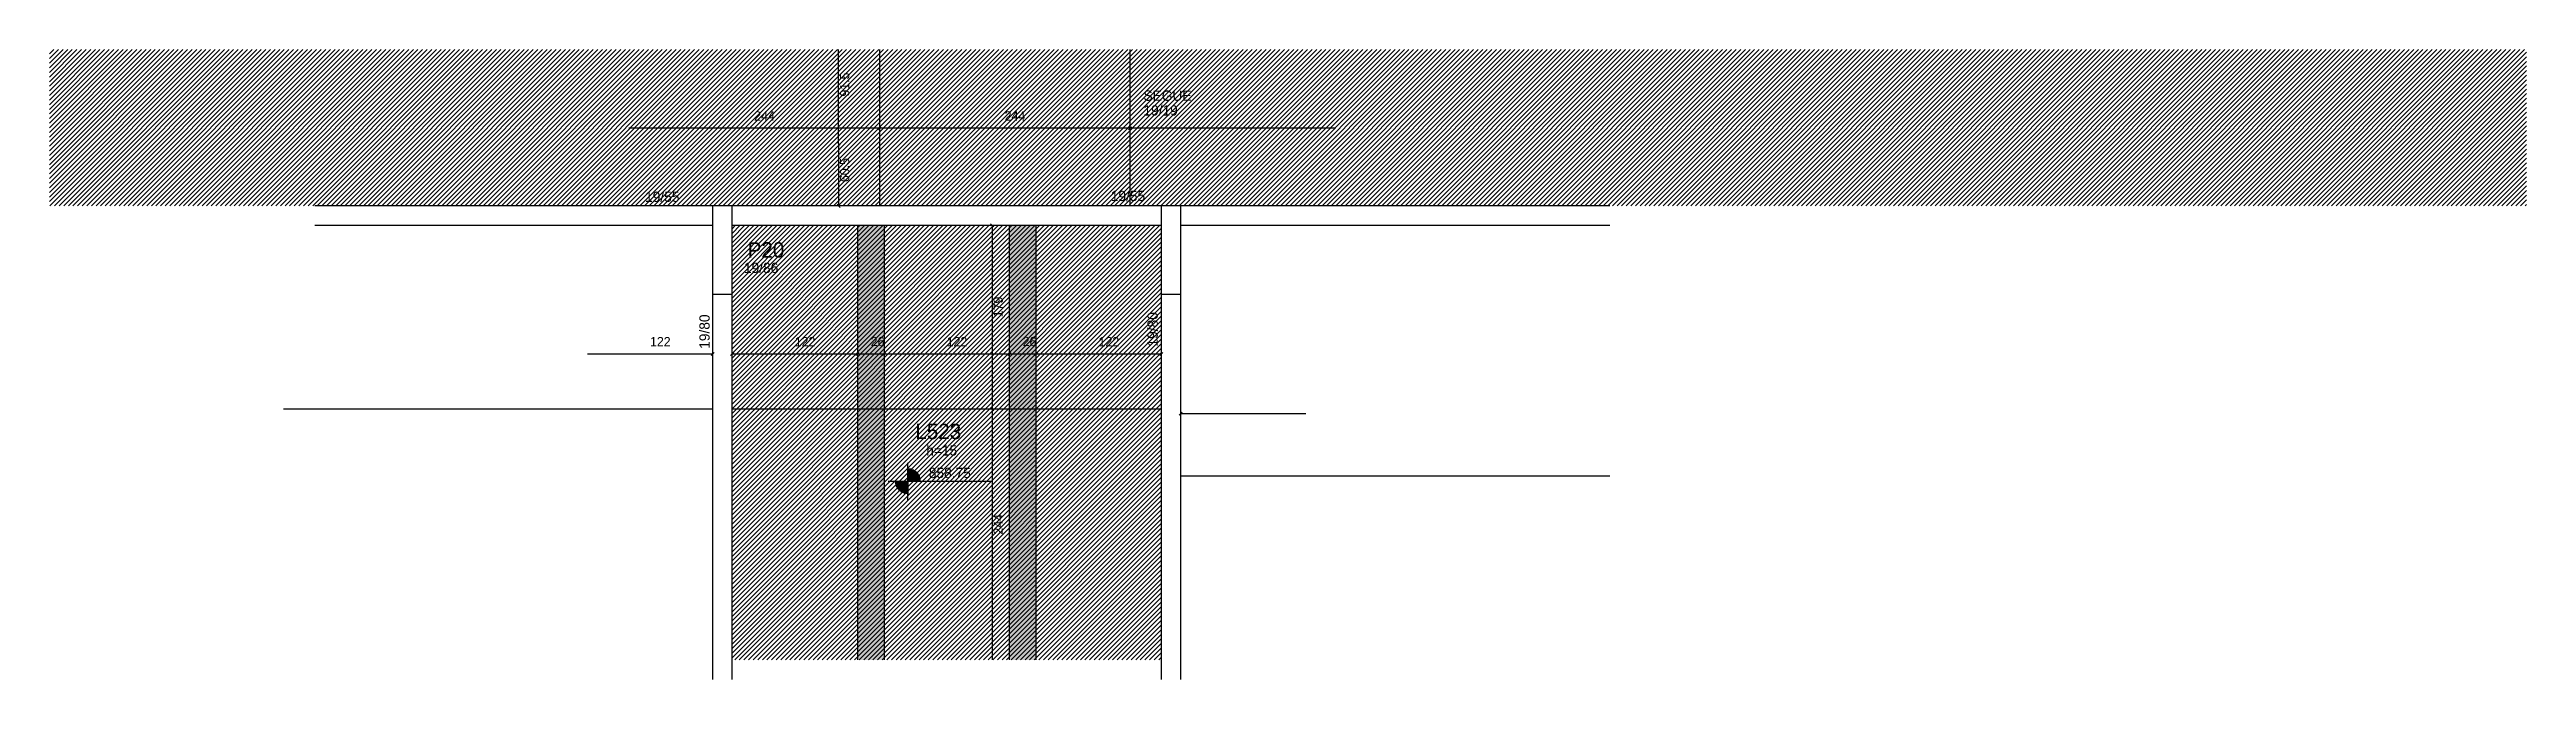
# Model space of a CAD drawing. Header units: metres. Extents: x 3824 to 6237, y 2555 to 3168.
import ezdxf

# ---------------------------------------------------------------- set-up
doc = ezdxf.new("R2010")
doc.units = ezdxf.units.M
for name, color, linetype in [('3', 7, 'Continuous'), ('4', 7, 'Continuous'), ('7', 7, 'Continuous'), ('COTA', 7, 'Continuous'), ('Hachura', 7, 'Continuous'), ('Painéis', 7, 'Continuous'), ('REAPROVEITAMENTO', 7, 'Continuous')]:
    doc.layers.add(name, color=color, linetype=linetype)

msp = doc.modelspace()

# ---------------------------------------------------------------- hatches: boundary and pattern name
at = {"layer": 'Hachura'}
h = msp.add_hatch(color=7, dxfattribs=at)
h.dxf.hatch_style = 1
h.paths.add_polyline_path([(4610.7, 2573.9), (4636.7, 2573.9), (4636.7, 2996.9), (4610.7, 2996.9), (4610.7, 2573.9)])
h = msp.add_hatch(color=7, dxfattribs=at)
h.dxf.hatch_style = 1
h.paths.add_polyline_path([(4758.7, 2573.9), (4784.7, 2573.9), (4784.7, 2996.9), (4758.7, 2996.9), (4758.7, 2573.9)])
at = {"layer": 'REAPROVEITAMENTO'}
h = msp.add_hatch(dxfattribs=at)
h.set_pattern_fill('ANSI31')
h.paths.add_polyline_path([(3823.7, 3167.9), (3823.7, 3015.9), (6236.7, 3015.9), (6236.7, 3167.9), (3823.7, 3167.9)])
h = msp.add_hatch(dxfattribs=at)
h.set_pattern_fill('ANSI31')
h.paths.add_polyline_path([(4906.7, 2573.9), (4488.7, 2573.9), (4488.7, 2996.9), (4906.7, 2996.9), (4906.7, 2573.9)])

# ---------------------------------------------------------------- linework, layer by layer
at = {"color": 4, "lineweight": 25}
for p, q in [((4632.2, 3091.3), (4388.2, 3091.3)), ((4876.2, 3091.3), (4632.2, 3091.3)), ((4876.2, 3093.7), (4876.2, 3094.3)), ((5075.7, 3091.3), (4876.2, 3091.3))]:
    msp.add_line(p, q, dxfattribs=at)
at = {"color": 0, "lineweight": 25}
for p, q in [((4633.7, 3092.8), (4630.7, 3089.8)), ((4630.7, 3089.8), (4633.7, 3092.8)), ((4877.7, 3092.8), (4874.7, 3089.8)), ((4874.7, 3089.8), (4877.7, 3092.8))]:
    msp.add_line(p, q, dxfattribs=at)
at = {"layer": '3', "color": 3, "lineweight": 25}
for p, q in [((4659.8, 2728.8), (4659.8, 2765.6)), ((4659.8, 2760.4), (4659.8, 2735.4)), ((4659.8, 2759.8), (4663.7, 2759.8)), ((4659.8, 2759), (4665.6, 2759)), ((4659.8, 2758.2), (4666.9, 2758.2)), ((4659.8, 2757.4), (4667.9, 2757.4)), ((4659.8, 2756.6), (4668.8, 2756.6)), ((4659.8, 2755.8), (4669.5, 2755.8)), ((4659.8, 2755), (4670.1, 2755)), ((4659.8, 2754.2), (4670.6, 2754.2)), ((4659.8, 2753.4), (4671, 2753.4)), ((4659.8, 2752.6), (4671.4, 2752.6)), ((4659.8, 2751.9), (4671.7, 2751.9)), ((4659.8, 2751.1), (4671.9, 2751.1)), ((4640.8, 2747.9), (4741.2, 2747.9)), ((4647.3, 2747.9), (4672.3, 2747.9)), ((4659.8, 2747.1), (4647.3, 2747.1)), ((4659.8, 2746.3), (4647.4, 2746.3)), ((4659.8, 2745.5), (4647.6, 2745.5)), ((4659.8, 2744.7), (4647.7, 2744.7)), ((4659.8, 2743.9), (4648, 2743.9)), ((4659.8, 2743.1), (4648.3, 2743.1)), ((4659.8, 2742.3), (4648.6, 2742.3)), ((4659.8, 2741.5), (4649.1, 2741.5)), ((4659.8, 2740.8), (4649.6, 2740.8)), ((4659.8, 2740), (4650.2, 2740)), ((4659.8, 2739.2), (4650.9, 2739.2)), ((4659.8, 2738.4), (4651.7, 2738.4)), ((4659.8, 2737.6), (4652.8, 2737.6)), ((4659.8, 2736.8), (4654.1, 2736.8)), ((4659.8, 2736), (4656, 2736)), ((4659.8, 2750.3), (4672.1, 2750.3)), ((4659.8, 2749.5), (4672.2, 2749.5)), ((4659.8, 2748.7), (4672.3, 2748.7))]:
    msp.add_line(p, q, dxfattribs=at)
for points in [[(4469.7, 3015.9), (4082.2, 3015.9)], [(4082.2, 2996.9), (4469.7, 2996.9)], [(4906.7, 3015.9), (4488.7, 3015.9)], [(4488.7, 2996.9), (4906.7, 2996.9)], [(5343.7, 3015.9), (4925.7, 3015.9)], [(4925.7, 2996.9), (5343.7, 2996.9)], [(4469.7, 2929.9), (4469.7, 2554.9)], [(4488.7, 2554.9), (4488.7, 2929.9)], [(4906.7, 2929.9), (4906.7, 2554.9)], [(4925.7, 2554.9), (4925.7, 2929.9)]]:
    msp.add_lwpolyline(points, dxfattribs=at)
at = {"layer": '7', "color": 7, "lineweight": 25}
for points in [[(4469.7, 2929.9), (4488.7, 2929.9), (4488.7, 3015.9), (4469.7, 3015.9), (4469.7, 2929.9)], [(4906.7, 2929.9), (4925.7, 2929.9), (4925.7, 3015.9), (4906.7, 3015.9), (4906.7, 2929.9)]]:
    msp.add_lwpolyline(points, dxfattribs=at)
at = {"layer": 'COTA', "color": 4, "lineweight": 25}
for p, q in [((4592.4, 3076.4), (4592.4, 3167.9)), ((4592.4, 3076.4), (4592.4, 3015.9)), ((4742, 2996.9), (4742, 2817.9)), ((4347.7, 2871.7), (4469.7, 2871.7)), ((4488.7, 2871.7), (4610.7, 2871.7)), ((4610.7, 2871.7), (4636.7, 2871.7)), ((4636.7, 2871.7), (4758.7, 2871.7)), ((4758.7, 2871.7), (4784.7, 2871.7)), ((4784.7, 2871.7), (4906.7, 2871.7)), ((4742, 2817.9), (4742, 2573.9)), ((4925.7, 2813.6), (5047.7, 2813.6))]:
    msp.add_line(p, q, dxfattribs=at)
at = {"layer": 'COTA', "color": 0, "lineweight": 25}
for p, q in [((4590.9, 3077.9), (4593.9, 3074.9)), ((4593.9, 3074.9), (4590.9, 3077.9)), ((4590.9, 3017.4), (4593.9, 3014.4)), ((4743.5, 2995.4), (4740.5, 2998.4)), ((4468.2, 2870.2), (4471.2, 2873.2)), ((4490.2, 2873.2), (4487.2, 2870.2)), ((4609.2, 2870.2), (4612.2, 2873.2)), ((4612.2, 2873.2), (4609.2, 2870.2)), ((4635.2, 2870.2), (4638.2, 2873.2)), ((4638.2, 2873.2), (4635.2, 2870.2)), ((4757.2, 2870.2), (4760.2, 2873.2)), ((4760.2, 2873.2), (4757.2, 2870.2)), ((4783.2, 2870.2), (4786.2, 2873.2)), ((4786.2, 2873.2), (4783.2, 2870.2)), ((4905.2, 2870.2), (4908.2, 2873.2)), ((4740.5, 2819.4), (4743.5, 2816.4)), ((4743.5, 2816.4), (4740.5, 2819.4)), ((4927.2, 2815.1), (4924.2, 2812.1))]:
    msp.add_line(p, q, dxfattribs=at)
at = {"layer": 'Painéis', "color": 200, "lineweight": 25}
for p, q in [((4632.2, 3167.9), (4632.2, 3015.9)), ((4876.2, 3167.9), (4876.2, 3015.9)), ((4610.7, 2996.9), (4610.7, 2573.9)), ((4636.7, 2996.9), (4636.7, 2573.9)), ((4758.7, 2996.9), (4758.7, 2573.9)), ((4784.7, 2996.9), (4784.7, 2573.9)), ((4469.6, 2817.9), (4051.6, 2817.9)), ((4906.6, 2817.9), (4488.6, 2817.9)), ((5343.6, 2752.9), (4925.6, 2752.9))]:
    msp.add_line(p, q, dxfattribs=at)

# ---------------------------------------------------------------- texts
at = {"color": 240, "lineweight": 25}
for p in [(4510.2, 3098.9), (4754.2, 3098.9)]:
    msp.add_text('244', height=9, dxfattribs=at).set_placement(p)
at = {"layer": '3', "color": 3, "lineweight": 25}
for s, p in [('SEGUE', (4889.4, 3118.1)), ('19/19', (4889.4, 3103.7)), ('19/55', (4403.9, 3019.7)), ('19/55', (4857.6, 3020.5)), ('19/86', (4500.2, 2950.5)), ('h=15', (4677.8, 2772.8)), ('858.75', (4680.3, 2750.9))]:
    msp.add_text(s, height=10, dxfattribs=at).set_placement(p)
for p in [(4466.8, 2876.7), (4903.3, 2878.9)]:
    msp.add_text('19/80', height=10, rotation=90, dxfattribs=at).set_placement(p)
at = {"layer": '4', "color": 4, "lineweight": 25}
for s, p in [('P20', (4503.8, 2965.5)), ('L523', (4667.2, 2788.8))]:
    msp.add_text(s, height=15, dxfattribs=at).set_placement(p)
at = {"layer": 'COTA', "color": 240, "lineweight": 25}
for s, p in [('91.5', (4602.8, 3122.2)), ('60.5', (4602.8, 3039)), ('179', (4752.4, 2907.4)), ('244', (4752.4, 2695.9))]:
    msp.add_text(s, height=9, rotation=90, dxfattribs=at).set_placement(p)
for s, p in [('122', (4408.7, 2879.2)), ('122', (4549.7, 2879.2)), ('26', (4623.7, 2879.3)), ('122', (4697.7, 2879.2)), ('26', (4771.7, 2879.3)), ('122', (4845.7, 2879.2))]:
    msp.add_text(s, height=9, dxfattribs=at).set_placement(p)

doc.saveas('drawing.dxf')
